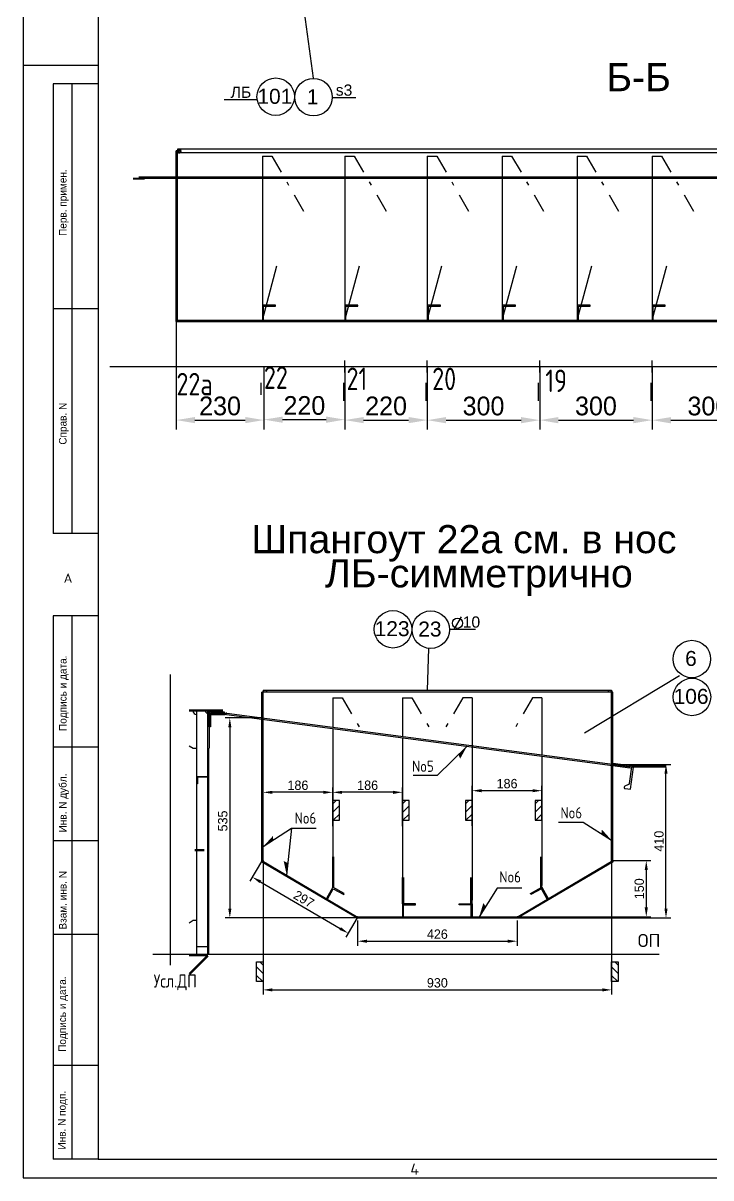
# Model space of a CAD drawing. Header units: millimetres. Extents: x 5443 to 24907, y -17798 to -7408.
# Drawn here: x 10721 to 12556, y -15585 to -12503 of the extents above; entities that cross this region are included whole.
import ezdxf
from ezdxf.enums import TextEntityAlignment as Align
from ezdxf.lldxf.tags import DXFTag

# ---------------------------------------------------------------- set-up
doc = ezdxf.new("R2010")
doc.units = ezdxf.units.MM
doc.layers.add('pen_5', color=1, linetype='Continuous', true_color=0xff0000)
doc.layers.add('pen_7', color=1, linetype='Continuous')
doc.styles.add('2_5', font='txt.shx', dxfattribs={"height": 2.5})
doc.styles.add('3', font='txt.shx', dxfattribs={"height": 3})
doc.styles.add('3.5', font='txt.shx', dxfattribs={"height": 3.5})
doc.styles.add('Arial', font='arial.ttf')
doc.styles.add('KTEXTSTYLE', font='GOST_AU.SHX', dxfattribs={"width": 0.96, "height": 5})
doc.styles.add('style5', font='arial.ttf', dxfattribs={"height": 3})
tags = doc.linetypes.add('DASH1', pattern=[75, 50, -25]).pattern_tags.tags
tags[6:7] = [DXFTag(74, 4), DXFTag(75, 0), DXFTag(340, '0'), DXFTag(46, 1.0), DXFTag(50, 0.0), DXFTag(44, 0.0), DXFTag(45, 0.0)]
tags[4:5] = [DXFTag(74, 4), DXFTag(75, 0), DXFTag(340, '0'), DXFTag(46, 1.0), DXFTag(50, 0.0), DXFTag(44, 0.0), DXFTag(45, 0.0)]
tags = doc.linetypes.add('DASH13', pattern=[20, 10, -10]).pattern_tags.tags
tags[6:7] = [DXFTag(74, 4), DXFTag(75, 0), DXFTag(340, '0'), DXFTag(46, 1.0), DXFTag(50, 0.0), DXFTag(44, 0.0), DXFTag(45, 0.0)]
tags[4:5] = [DXFTag(74, 4), DXFTag(75, 0), DXFTag(340, '0'), DXFTag(46, 1.0), DXFTag(50, 0.0), DXFTag(44, 0.0), DXFTag(45, 0.0)]
tags = doc.linetypes.add('DASH5', pattern=[90, 40, -20, 10, -20]).pattern_tags.tags
tags[10:11] = [DXFTag(74, 4), DXFTag(75, 0), DXFTag(340, '0'), DXFTag(46, 1.0), DXFTag(50, 0.0), DXFTag(44, 0.0), DXFTag(45, 0.0)]
tags[8:9] = [DXFTag(74, 4), DXFTag(75, 0), DXFTag(340, '0'), DXFTag(46, 1.0), DXFTag(50, 0.0), DXFTag(44, 0.0), DXFTag(45, 0.0)]
tags[6:7] = [DXFTag(74, 4), DXFTag(75, 0), DXFTag(340, '0'), DXFTag(46, 1.0), DXFTag(50, 0.0), DXFTag(44, 0.0), DXFTag(45, 0.0)]
tags[4:5] = [DXFTag(74, 4), DXFTag(75, 0), DXFTag(340, '0'), DXFTag(46, 1.0), DXFTag(50, 0.0), DXFTag(44, 0.0), DXFTag(45, 0.0)]
tags = doc.linetypes.add('DASH6', pattern=[10, 5, -5]).pattern_tags.tags
tags[6:7] = [DXFTag(74, 4), DXFTag(75, 0), DXFTag(340, '0'), DXFTag(46, 1.0), DXFTag(50, 0.0), DXFTag(44, 0.0), DXFTag(45, 0.0)]
tags[4:5] = [DXFTag(74, 4), DXFTag(75, 0), DXFTag(340, '0'), DXFTag(46, 1.0), DXFTag(50, 0.0), DXFTag(44, 0.0), DXFTag(45, 0.0)]
doc.dimstyles.new('ISO-10', dxfattribs={"dimscale": 10, "dimtxt": 2.5, "dimasz": 2.5, "dimexe": 1.25, "dimexo": 0, "dimtad": 1, "dimdec": 0, "dimtxsty": 'Standard', "dimcen": 2.5, "dimclrd": 7, "dimclre": 7, "dimclrt": 4, "dimadec": 0, "dimazin": 0, "dimtfac": 1, "dimtdec": 0, "dimtmove": 0, "dimatfit": 3, "dimfxl": 1, "dimarcsym": 0})
doc.dimstyles.new('PB20', dxfattribs={"dimscale": 20, "dimtxt": 2.5, "dimasz": 2.5, "dimexe": 1.25, "dimexo": 0, "dimtad": 1, "dimdec": 0, "dimtxsty": 'Standard', "dimcen": 2.5, "dimclrd": 7, "dimclre": 7, "dimclrt": 4, "dimadec": 0, "dimazin": 0, "dimtfac": 1, "dimtdec": 0, "dimtmove": 0, "dimatfit": 3, "dimfxl": 1.25, "dimarcsym": 0})

# ---------------------------------------------------------------- blocks, each defined once
blk = doc.blocks.new('*D148')
at = {"color": 7, "lineweight": -2}
for p, q in [((11613.1, -14898.1), (11613.1, -14965.9)), ((12039.1, -14898.1), (12039.1, -14965.9)), ((11638.1, -14953.4), (12014.1, -14953.4))]:
    blk.add_line(p, q, dxfattribs=at)
at = {"color": 7}
for points in [[(11638.1, -14949.3), (11638.1, -14957.6), (11613.1, -14953.4)], [(12014.1, -14949.3), (12014.1, -14957.6), (12039.1, -14953.4)]]:
    blk.add_solid(points, dxfattribs=at)
at = {"layer": 'Defpoints', "color": 0}
for p in [(11613.1, -14898.1), (12039.1, -14898.1), (12039.1, -14953.4)]:
    blk.add_point(p, dxfattribs=at)
at = {"color": 4, "insert": (11826.1, -14934.7), "char_height": 25, "attachment_point": 5}
blk.add_mtext('426', dxfattribs=at)
blk = doc.blocks.new('*D150')
at = {"color": 7, "lineweight": -2}
for p, q in [((11361.1, -14738.4), (11361.1, -15095.8)), ((12291.1, -14738.4), (12291.1, -15095.8)), ((11386.1, -15083.3), (12266.1, -15083.3))]:
    blk.add_line(p, q, dxfattribs=at)
at = {"color": 7}
for points in [[(11386.1, -15079.1), (11386.1, -15087.5), (11361.1, -15083.3)], [(12266.1, -15079.1), (12266.1, -15087.5), (12291.1, -15083.3)]]:
    blk.add_solid(points, dxfattribs=at)
at = {"layer": 'Defpoints', "color": 0}
for p in [(11361.1, -14738.4), (12291.1, -14738.4), (12291.1, -15083.3)]:
    blk.add_point(p, dxfattribs=at)
at = {"color": 4, "insert": (11826.1, -15064.6), "char_height": 25, "attachment_point": 5}
blk.add_mtext('930', dxfattribs=at)
blk = doc.blocks.new('*D151')
at = {"color": 7, "lineweight": -2}
for p, q in [((12291.1, -14738.4), (12396.1, -14738.4)), ((12383.6, -14763.4), (12383.6, -14863.4)), ((12039.1, -14888.4), (12396.1, -14888.4))]:
    blk.add_line(p, q, dxfattribs=at)
at = {"color": 7}
for points in [[(12379.4, -14763.4), (12387.8, -14763.4), (12383.6, -14738.4)], [(12379.4, -14863.4), (12387.8, -14863.4), (12383.6, -14888.4)]]:
    blk.add_solid(points, dxfattribs=at)
at = {"layer": 'Defpoints', "color": 0}
for p in [(12291.1, -14738.4), (12039.1, -14888.4), (12383.6, -14888.4)]:
    blk.add_point(p, dxfattribs=at)
at = {"color": 4, "insert": (12364.9, -14813.4), "char_height": 25, "attachment_point": 5, "rotation": 90}
blk.add_mtext('150', dxfattribs=at)
blk = doc.blocks.new('*D152')
at = {"color": 7, "lineweight": -2}
for p, q in [((11919.1, -14645.1), (11919.1, -14539.1)), ((12105.1, -14626.6), (12105.1, -14539.1)), ((12080.1, -14551.6), (11944.1, -14551.6))]:
    blk.add_line(p, q, dxfattribs=at)
at = {"color": 7}
for points in [[(11944.1, -14547.5), (11944.1, -14555.8), (11919.1, -14551.6)], [(12080.1, -14547.5), (12080.1, -14555.8), (12105.1, -14551.6)]]:
    blk.add_solid(points, dxfattribs=at)
at = {"layer": 'Defpoints', "color": 0}
for p in [(11919.1, -14551.6), (12105.1, -14626.6), (11919.1, -14645.1)]:
    blk.add_point(p, dxfattribs=at)
at = {"color": 4, "insert": (12012.1, -14532.9), "char_height": 25, "attachment_point": 5}
blk.add_mtext('186', dxfattribs=at)
blk = doc.blocks.new('*D153')
at = {"color": 7, "lineweight": -2}
for p, q in [((11547.1, -14646.3), (11547.1, -14543.5)), ((11733.1, -14646.3), (11733.1, -14543.5)), ((11708.1, -14556), (11572.1, -14556))]:
    blk.add_line(p, q, dxfattribs=at)
at = {"color": 7}
for points in [[(11572.1, -14551.9), (11572.1, -14560.2), (11547.1, -14556)], [(11708.1, -14551.9), (11708.1, -14560.2), (11733.1, -14556)]]:
    blk.add_solid(points, dxfattribs=at)
at = {"layer": 'Defpoints', "color": 0}
for p in [(11547.1, -14556), (11547.1, -14646.3), (11733.1, -14646.3)]:
    blk.add_point(p, dxfattribs=at)
at = {"color": 4, "insert": (11640.1, -14537.3), "char_height": 25, "attachment_point": 5}
blk.add_mtext('186', dxfattribs=at)
blk = doc.blocks.new('*D149')
at = {"color": 7, "lineweight": -2}
for p, q in [((11361.1, -14646.3), (11361.1, -14543.5)), ((11547.1, -14646.3), (11547.1, -14543.5)), ((11522.1, -14556), (11386.1, -14556))]:
    blk.add_line(p, q, dxfattribs=at)
at = {"color": 7}
for points in [[(11386.1, -14551.9), (11386.1, -14560.2), (11361.1, -14556)], [(11522.1, -14551.9), (11522.1, -14560.2), (11547.1, -14556)]]:
    blk.add_solid(points, dxfattribs=at)
at = {"layer": 'Defpoints', "color": 0}
for p in [(11361.1, -14556), (11361.1, -14646.3), (11547.1, -14646.3)]:
    blk.add_point(p, dxfattribs=at)
at = {"color": 4, "insert": (11454.1, -14537.3), "char_height": 25, "attachment_point": 5}
blk.add_mtext('186', dxfattribs=at)
blk = doc.blocks.new('*D146')
at = {"color": 7, "lineweight": -2}
for p, q in [((12294.1, -14481.3), (12448.7, -14481.3)), ((12436.2, -14866.4), (12436.2, -14506.3)), ((12036.4, -14891.4), (12448.7, -14891.4))]:
    blk.add_line(p, q, dxfattribs=at)
at = {"color": 7}
for points in [[(12432.1, -14506.3), (12440.4, -14506.3), (12436.2, -14481.3)], [(12432.1, -14866.4), (12440.4, -14866.4), (12436.2, -14891.4)]]:
    blk.add_solid(points, dxfattribs=at)
at = {"layer": 'Defpoints', "color": 0}
for p in [(12294.1, -14481.3), (12436.2, -14481.3), (12036.4, -14891.4)]:
    blk.add_point(p, dxfattribs=at)
at = {"color": 4, "insert": (12417.5, -14686.4), "char_height": 25, "attachment_point": 5, "rotation": 90}
blk.add_mtext('410', dxfattribs=at)
blk = doc.blocks.new('*D147')
at = {"color": 7, "lineweight": -2}
for p, q in [((11358.1, -14357.5), (11259.8, -14357.5)), ((11272.3, -14382.5), (11272.3, -14866.4)), ((11615.8, -14891.4), (11259.8, -14891.4))]:
    blk.add_line(p, q, dxfattribs=at)
at = {"color": 7}
for points in [[(11268.2, -14382.5), (11276.5, -14382.5), (11272.3, -14357.5)], [(11268.2, -14866.4), (11276.5, -14866.4), (11272.3, -14891.4)]]:
    blk.add_solid(points, dxfattribs=at)
at = {"layer": 'Defpoints', "color": 0}
for p in [(11358.1, -14357.5), (11272.3, -14891.4), (11615.8, -14891.4)]:
    blk.add_point(p, dxfattribs=at)
at = {"color": 4, "insert": (11253.6, -14632.5), "char_height": 25, "attachment_point": 5, "rotation": 90}
blk.add_mtext('535', dxfattribs=at)
blk = doc.blocks.new('*D296')
at = {"color": 7, "lineweight": -2}
for p, q in [((11579.3, -13419.6), (11579.3, -13586.3)), ((11363.3, -13495.3), (11363.3, -13586.3)), ((11413.3, -13561.3), (11529.3, -13561.3))]:
    blk.add_line(p, q, dxfattribs=at)
at = {"color": 7}
for points in [[(11413.3, -13553), (11413.3, -13569.7), (11363.3, -13561.3)], [(11529.3, -13553), (11529.3, -13569.7), (11579.3, -13561.3)]]:
    blk.add_solid(points, dxfattribs=at)
at = {"layer": 'Defpoints', "color": 0}
for p in [(11579.3, -13419.6), (11363.3, -13495.3), (11579.3, -13561.3)]:
    blk.add_point(p, dxfattribs=at)
at = {"color": 4, "insert": (11471.3, -13523.8), "char_height": 50, "attachment_point": 5}
blk.add_mtext('220', dxfattribs=at)
blk = doc.blocks.new('*D297')
at = {"color": 7, "lineweight": -2}
for p, q in [((11799.3, -13419.6), (11799.3, -13587.5)), ((11579.3, -13451.6), (11579.3, -13587.5)), ((11629.3, -13562.5), (11749.3, -13562.5))]:
    blk.add_line(p, q, dxfattribs=at)
at = {"color": 7}
for points in [[(11629.3, -13554.2), (11629.3, -13570.8), (11579.3, -13562.5)], [(11749.3, -13554.2), (11749.3, -13570.8), (11799.3, -13562.5)]]:
    blk.add_solid(points, dxfattribs=at)
at = {"layer": 'Defpoints', "color": 0}
for p in [(11799.3, -13419.6), (11579.3, -13451.6), (11799.3, -13562.5)]:
    blk.add_point(p, dxfattribs=at)
at = {"color": 4, "insert": (11689.3, -13525), "char_height": 50, "attachment_point": 5}
blk.add_mtext('220', dxfattribs=at)
blk = doc.blocks.new('*D298')
at = {"color": 7, "lineweight": -2}
for p, q in [((11799.3, -13419.6), (11799.3, -13587.7)), ((12099.3, -13419.6), (12099.3, -13587.7)), ((11849.3, -13562.7), (12049.3, -13562.7))]:
    blk.add_line(p, q, dxfattribs=at)
at = {"color": 7}
for points in [[(11849.3, -13554.3), (11849.3, -13571), (11799.3, -13562.7)], [(12049.3, -13554.3), (12049.3, -13571), (12099.3, -13562.7)]]:
    blk.add_solid(points, dxfattribs=at)
at = {"layer": 'Defpoints', "color": 0}
for p in [(11799.3, -13419.6), (12099.3, -13419.6), (12099.3, -13562.7)]:
    blk.add_point(p, dxfattribs=at)
at = {"color": 4, "insert": (11949.3, -13525.2), "char_height": 50, "attachment_point": 5}
blk.add_mtext('300', dxfattribs=at)
blk = doc.blocks.new('*D299')
at = {"color": 7, "lineweight": -2}
for p, q in [((12099.3, -13419.6), (12099.3, -13587.6)), ((12399.3, -13419.6), (12399.3, -13587.6)), ((12149.3, -13562.6), (12349.3, -13562.6))]:
    blk.add_line(p, q, dxfattribs=at)
at = {"color": 7}
for points in [[(12149.3, -13554.3), (12149.3, -13571), (12099.3, -13562.6)], [(12349.3, -13554.3), (12349.3, -13571), (12399.3, -13562.6)]]:
    blk.add_solid(points, dxfattribs=at)
at = {"layer": 'Defpoints', "color": 0}
for p in [(12099.3, -13419.6), (12399.3, -13419.6), (12399.3, -13562.6)]:
    blk.add_point(p, dxfattribs=at)
at = {"color": 4, "insert": (12249.3, -13525.1), "char_height": 50, "attachment_point": 5}
blk.add_mtext('300', dxfattribs=at)
blk = doc.blocks.new('*D300')
at = {"color": 7, "lineweight": -2}
for p, q in [((12399.3, -13419.6), (12399.3, -13587.8)), ((12699.3, -13419.6), (12699.3, -13587.8)), ((12449.3, -13562.8), (12649.3, -13562.8))]:
    blk.add_line(p, q, dxfattribs=at)
at = {"color": 7}
for points in [[(12449.3, -13554.5), (12449.3, -13571.2), (12399.3, -13562.8)], [(12649.3, -13554.5), (12649.3, -13571.2), (12699.3, -13562.8)]]:
    blk.add_solid(points, dxfattribs=at)
at = {"layer": 'Defpoints', "color": 0}
for p in [(12399.3, -13419.6), (12699.3, -13419.6), (12699.3, -13562.8)]:
    blk.add_point(p, dxfattribs=at)
at = {"color": 4, "insert": (12549.3, -13525.3), "char_height": 50, "attachment_point": 5}
blk.add_mtext('300', dxfattribs=at)
blk = doc.blocks.new('*D305')
at = {"color": 7, "lineweight": -2}
for p, q in [((11799.3, -13419.6), (11799.3, -13587.5)), ((11579.3, -13451.6), (11579.3, -13587.5)), ((11629.3, -13562.5), (11749.3, -13562.5))]:
    blk.add_line(p, q, dxfattribs=at)
at = {"color": 7}
for points in [[(11629.3, -13554.2), (11629.3, -13570.8), (11579.3, -13562.5)], [(11749.3, -13554.2), (11749.3, -13570.8), (11799.3, -13562.5)]]:
    blk.add_solid(points, dxfattribs=at)
at = {"layer": 'Defpoints', "color": 0}
for p in [(11799.3, -13419.6), (11579.3, -13451.6), (11799.3, -13562.5)]:
    blk.add_point(p, dxfattribs=at)
at = {"color": 4, "insert": (11689.3, -13525), "char_height": 50, "attachment_point": 5}
blk.add_mtext('220', dxfattribs=at)
blk = doc.blocks.new('*D306')
at = {"color": 7, "lineweight": -2}
for p, q in [((11799.3, -13419.6), (11799.3, -13587.7)), ((12099.3, -13419.6), (12099.3, -13587.7)), ((11849.3, -13562.7), (12049.3, -13562.7))]:
    blk.add_line(p, q, dxfattribs=at)
at = {"color": 7}
for points in [[(11849.3, -13554.3), (11849.3, -13571), (11799.3, -13562.7)], [(12049.3, -13554.3), (12049.3, -13571), (12099.3, -13562.7)]]:
    blk.add_solid(points, dxfattribs=at)
at = {"layer": 'Defpoints', "color": 0}
for p in [(11799.3, -13419.6), (12099.3, -13419.6), (12099.3, -13562.7)]:
    blk.add_point(p, dxfattribs=at)
at = {"color": 4, "insert": (11949.3, -13525.2), "char_height": 50, "attachment_point": 5}
blk.add_mtext('300', dxfattribs=at)
blk = doc.blocks.new('*D307')
at = {"color": 7, "lineweight": -2}
for p, q in [((12099.3, -13419.6), (12099.3, -13587.6)), ((12399.3, -13419.6), (12399.3, -13587.6)), ((12149.3, -13562.6), (12349.3, -13562.6))]:
    blk.add_line(p, q, dxfattribs=at)
at = {"color": 7}
for points in [[(12149.3, -13554.3), (12149.3, -13571), (12099.3, -13562.6)], [(12349.3, -13554.3), (12349.3, -13571), (12399.3, -13562.6)]]:
    blk.add_solid(points, dxfattribs=at)
at = {"layer": 'Defpoints', "color": 0}
for p in [(12099.3, -13419.6), (12399.3, -13419.6), (12399.3, -13562.6)]:
    blk.add_point(p, dxfattribs=at)
at = {"color": 4, "insert": (12249.3, -13525.1), "char_height": 50, "attachment_point": 5}
blk.add_mtext('300', dxfattribs=at)
blk = doc.blocks.new('*D308')
at = {"color": 7, "lineweight": -2}
for p, q in [((12399.3, -13419.6), (12399.3, -13587.8)), ((12699.3, -13419.6), (12699.3, -13587.8)), ((12449.3, -13562.8), (12649.3, -13562.8))]:
    blk.add_line(p, q, dxfattribs=at)
at = {"color": 7}
for points in [[(12449.3, -13554.5), (12449.3, -13571.2), (12399.3, -13562.8)], [(12649.3, -13554.5), (12649.3, -13571.2), (12699.3, -13562.8)]]:
    blk.add_solid(points, dxfattribs=at)
at = {"layer": 'Defpoints', "color": 0}
for p in [(12399.3, -13419.6), (12699.3, -13419.6), (12699.3, -13562.8)]:
    blk.add_point(p, dxfattribs=at)
at = {"color": 4, "insert": (12549.3, -13525.3), "char_height": 50, "attachment_point": 5}
blk.add_mtext('300', dxfattribs=at)
blk = doc.blocks.new('*D313')
at = {"color": 7, "lineweight": -2}
for p, q in [((11129.3, -13285.3), (11129.3, -13587.5)), ((11363.3, -13419.6), (11363.3, -13587.5)), ((11179.3, -13562.5), (11313.3, -13562.5))]:
    blk.add_line(p, q, dxfattribs=at)
at = {"color": 7}
for points in [[(11179.3, -13554.2), (11179.3, -13570.8), (11129.3, -13562.5)], [(11313.3, -13554.2), (11313.3, -13570.8), (11363.3, -13562.5)]]:
    blk.add_solid(points, dxfattribs=at)
at = {"layer": 'Defpoints', "color": 0}
for p in [(11129.3, -13285.3), (11363.3, -13419.6), (11363.3, -13562.5)]:
    blk.add_point(p, dxfattribs=at)
at = {"color": 4, "insert": (11246.3, -13525), "char_height": 50, "attachment_point": 5}
blk.add_mtext('230', dxfattribs=at)
blk = doc.blocks.new('*D518')
at = {"color": 7, "lineweight": -2}
for p, q in [((11356.6, -14741), (11326.1, -14793)), ((11354, -14794.8), (11566.7, -14919.5)), ((11612.4, -14891), (11582, -14942.9))]:
    blk.add_line(p, q, dxfattribs=at)
at = {"color": 7}
for points in [[(11356.1, -14791.3), (11351.9, -14798.4), (11332.5, -14782.2)], [(11568.8, -14915.9), (11564.6, -14923.1), (11588.3, -14932.2)]]:
    blk.add_solid(points, dxfattribs=at)
at = {"layer": 'Defpoints', "color": 0}
for p in [(11356.6, -14741), (11612.4, -14891), (11588.3, -14932.2)]:
    blk.add_point(p, dxfattribs=at)
at = {"color": 4, "insert": (11469.9, -14841), "char_height": 25, "attachment_point": 5, "rotation": 329.6227}
blk.add_mtext('297', dxfattribs=at)

msp = doc.modelspace()

# ---------------------------------------------------------------- hatches: boundary and pattern name
at = {"linetype": 'Continuous'}
for points in [[(11132.3, -12844.2), (11132.6, -12846.1), (11133.7, -12847.7), (11135.3, -12848.8), (11137.3, -12849.2), (11137.3, -12844.2)], [(11142.3, -12844.2), (11141.9, -12842.3), (11140.8, -12840.6), (11139.2, -12839.5), (11137.3, -12839.2), (11137.3, -12844.2)]]:
    msp.add_hatch(color=0, dxfattribs=at).paths.add_polyline_path(points)
h = msp.add_hatch()
h.set_pattern_fill('ANSI31', color=0, scale=5, angle=270.0074, style=0)
h.set_pattern_definition([(224.99257, (19095.26, -11462.937), (-11.223865, 11.226775), [])])
h.paths.add_polyline_path([(11564.9, -14630.7), (11564.9, -14577.9), (11547.1, -14577.9), (11547.1, -14630.7)])
h = msp.add_hatch()
h.set_pattern_fill('ANSI31', color=0, scale=5, angle=270.0074, style=0)
h.set_pattern_definition([(224.99257, (19281.26, -11462.961), (-11.223865, 11.226775), [])])
h.paths.add_polyline_path([(11750.9, -14630.7), (11750.9, -14577.9), (11733.1, -14577.9), (11733.1, -14630.7)])
h = msp.add_hatch()
h.set_pattern_fill('ANSI31', color=0, scale=5, angle=270.0074, style=0)
h.set_pattern_definition([(224.99257, (19449.452, -11462.961), (-11.223865, 11.226775), [])])
h.paths.add_polyline_path([(11919.1, -14630.7), (11919.1, -14577.9), (11901.3, -14577.9), (11901.3, -14630.7)])
h = msp.add_hatch()
h.set_pattern_fill('ANSI31', color=0, scale=5, angle=270.0074, style=0)
h.set_pattern_definition([(224.99257, (19635.452, -11462.961), (-11.223865, 11.226775), [])])
h.paths.add_polyline_path([(12105.1, -14630.7), (12105.1, -14577.9), (12087.3, -14577.9), (12087.3, -14630.7)])
h = msp.add_hatch()
h.set_pattern_fill('ANSI31', color=0, scale=5, angle=270.0074, style=0)
h.set_pattern_definition([(315.00743, (3812.982, -11893.523), (11.223865, 11.226775), [])])
h.paths.add_polyline_path([(11361.1, -15061.3), (11343.3, -15061.3), (11343.3, -15008.5), (11361.1, -15008.5)])
h = msp.add_hatch()
h.set_pattern_fill('ANSI31', color=0, scale=5, angle=270.0074, style=0)
h.set_pattern_definition([(315.00743, (4760.801, -11893.523), (11.223865, 11.226775), [])])
h.paths.add_polyline_path([(12291.1, -15061.3), (12291.1, -15008.5), (12308.9, -15008.5), (12308.9, -15061.3)])

# ---------------------------------------------------------------- linework, layer by layer
at = {"color": 0}
for p, q in [((10720.7, -9645.1), (10720.7, -15585.1)), ((10920.7, -9695.1), (10920.7, -15535.1)), ((11449.6, -12314.4), (11494.7, -12649.6)), ((10720.7, -12615.1), (10920.7, -12615.1)), ((10800.7, -12665.1), (10800.7, -13865.1)), ((10920.7, -12665.1), (10800.7, -12665.1)), ((10850.7, -12665.1), (10850.7, -13865.1)), ((10920.7, -13265.1), (10800.7, -13265.1)), ((10920.7, -13865.1), (10800.7, -13865.1)), ((10800.7, -14085.1), (10800.7, -15535.1)), ((10920.7, -14085.1), (10800.7, -14085.1)), ((10850.7, -14085.1), (10850.7, -15535.1)), ((11889.4, -14087.9), (11871.3, -14119.5)), ((11860, -14120.2), (11928.1, -14120.2)), ((11802.5, -14172.3), (11798.7, -14283.1)), ((12218.4, -14397.2), (12472.1, -14244.6)), ((10920.7, -14435.1), (10800.7, -14435.1)), ((10920.7, -14685.1), (10800.7, -14685.1)), ((10920.7, -14935.1), (10800.7, -14935.1)), ((10920.7, -15285.1), (10800.7, -15285.1)), ((10920.7, -15535.1), (10800.7, -15535.1)), ((10920.7, -15535.1), (19080.7, -15535.1)), ((10720.7, -15585.1), (19130.7, -15585.1))]:
    msp.add_line(p, q, dxfattribs=at)
msp.add_line((11257.3, -12707.2), (11345.3, -12707.2))
at = {"color": 3}
msp.add_line((11546.1, -12701.6), (11608.4, -12701.6), dxfattribs=at)
at = {"color": 0, "linetype": 'Continuous'}
for p, q in [((11129.3, -13299.4), (11129.3, -12844.2)), ((11132.3, -12839.2), (11132.3, -12849.2)), ((13599.3, -12839.2), (11132.3, -12839.2)), ((11132.3, -13296.2), (11132.3, -12844.2)), ((13599.3, -12849.2), (11132.3, -12849.2)), ((11137.3, -12851.2), (11137.3, -12837.2)), ((11137.3, -12851.2), (11137.3, -12837.2)), ((11359.3, -12857.7), (11359.3, -13295.7)), ((11579.3, -12857.7), (11579.3, -13295.7)), ((11799.3, -12857.7), (11799.3, -13295.7)), ((11999.3, -12857.7), (11999.3, -13295.7)), ((12199.3, -12857.7), (12199.3, -13295.7)), ((12399.3, -12857.7), (12399.3, -13295.7)), ((11029.3, -12913.6), (11129.3, -12913.6)), ((11029.3, -12916.6), (11129.3, -12916.6)), ((11424.3, -12926.9), (11429.3, -12935.6)), ((11644.3, -12926.9), (11649.3, -12935.6)), ((11864.3, -12926.9), (11869.3, -12935.6)), ((12064.3, -12926.9), (12069.3, -12935.6)), ((12264.3, -12926.9), (12269.3, -12935.6)), ((12464.3, -12926.9), (12469.3, -12935.6)), ((11444.3, -12961.6), (11469.3, -13004.9)), ((11664.3, -12961.6), (11689.3, -13004.9)), ((11884.3, -12961.6), (11909.3, -13004.9)), ((12084.3, -12961.6), (12109.3, -13004.9)), ((12284.3, -12961.6), (12309.3, -13004.9)), ((12484.3, -12961.6), (12509.3, -13004.9)), ((11359.3, -13295.7), (11398.1, -13150.8)), ((11579.3, -13295.7), (11618.1, -13150.8)), ((11799.3, -13295.7), (11838.1, -13150.8)), ((11999.3, -13295.7), (12038.1, -13150.8)), ((12199.3, -13295.7), (12238.1, -13150.8)), ((12399.3, -13295.7), (12438.1, -13150.8)), ((11129.3, -13295.9), (13520.6, -13295.9)), ((11129.3, -13299.4), (13520.6, -13299.4)), ((11579.3, -13435.6), (11579.3, -13403.6)), ((11799.3, -13435.6), (11799.3, -13403.6)), ((12099.3, -13435.6), (12099.3, -13403.6)), ((12399.3, -13435.6), (12399.3, -13403.6)), ((10952, -13419.6), (13737.2, -13419.6)), ((11356.3, -13495.3), (11356.3, -13463.3)), ((11576.3, -13495.3), (11576.3, -13463.3)), ((11796.3, -13495.3), (11796.3, -13463.3)), ((12096.3, -13495.3), (12096.3, -13463.3)), ((12396.3, -13495.3), (12396.3, -13463.3)), ((11576.3, -13511.3), (11576.3, -13479.3)), ((11796.3, -13511.3), (11796.3, -13479.3)), ((12096.3, -13511.3), (12096.3, -13479.3)), ((12396.3, -13511.3), (12396.3, -13479.3)), ((11114.1, -15017.5), (11114.1, -14241.1)), ((11358.1, -14738.4), (11358.1, -14288.4)), ((12294.1, -14288.4), (11358.1, -14288.4)), ((11361.1, -14283.4), (11361.1, -14288.4)), ((11361.1, -14283.4), (12291.1, -14283.4)), ((11361.1, -14738.4), (11361.1, -14288.4)), ((12291.1, -14283.4), (12291.1, -14288.4)), ((12291.1, -14738.4), (12291.1, -14288.4)), ((12294.1, -14738.4), (12294.1, -14288.4)), ((11223.1, -14344.9), (11260.1, -14344.9)), ((11223.1, -14347.9), (11260.1, -14347.9)), ((11259.7, -14347.5), (11263.6, -14348)), ((11260.1, -14344.5), (11264, -14345)), ((11263.6, -14348), (12340.2, -14490.4)), ((11264.1, -14345), (12340.6, -14487.5)), ((11612.1, -14372.7), (11617.1, -14381.4)), ((11798.1, -14372.7), (11803.1, -14381.4)), ((11854.1, -14372.7), (11849.1, -14381.4)), ((12040.1, -14372.7), (12035.1, -14381.4)), ((12294.1, -14481.3), (12349.1, -14488.6)), ((12294.5, -14478.3), (12349.5, -14485.6)), ((12349.1, -14485.3), (12436.1, -14485.3)), ((11761.9, -14510.1), (11826.6, -14510.1)), ((12349.1, -14488.3), (12436.1, -14488.3)), ((12149.2, -14635.5), (12215.2, -14635.5)), ((11503.1, -14652.8), (11437.1, -14652.8)), ((11356.6, -14741), (11609.3, -14889.6)), ((11358.1, -14738.4), (11610.8, -14887.1)), ((12041.5, -14887.1), (12294.1, -14738.4)), ((12043, -14889.6), (12295.6, -14741)), ((12051.5, -14812), (11985.4, -14812)), ((11613.1, -14888.4), (12039.1, -14888.4)), ((11615.8, -14888.4), (12036.4, -14888.4)), ((11615.8, -14891.4), (12036.4, -14891.4)), ((11067.2, -14988.4), (12417.6, -14988.4))]:
    msp.add_line(p, q, dxfattribs=at)
at = {"color": 0, "linetype": 'DASH1'}
for p, q in [((11029.3, -12913.6), (13702.3, -12913.6)), ((11029.3, -12916.6), (13702.3, -12916.6)), ((11547.1, -14303.4), (11547.1, -14382.5)), ((11733.1, -14303.4), (11733.1, -14407.1)), ((11919.1, -14303.4), (11919.1, -14843.4)), ((12105.1, -14303.4), (12105.1, -14456.3)), ((11547.1, -14385.5), (11547.1, -14804.6)), ((11733.1, -14410.1), (11733.1, -14843.4)), ((12105.1, -14459.3), (12105.1, -14804.6)), ((11547.1, -14809), (11547.1, -14728.6)), ((11550.1, -14809), (11550.1, -14728.6)), ((12102.1, -14809), (12102.1, -14728.6)), ((12105.1, -14809), (12105.1, -14728.6))]:
    msp.add_line(p, q, dxfattribs=at)
at = {"color": 0, "linetype": 'DASH5'}
for p, q in [((11014.3, -12916.6), (11029.3, -12916.6)), ((11014.3, -12916.6), (11044.3, -12916.6)), ((11014.3, -12918.6), (11044.3, -12918.6)), ((11164.1, -14335.4), (11254.1, -14335.4)), ((11164.1, -14338.4), (11254.1, -14338.4)), ((11207.1, -14338.4), (11184.1, -14338.4)), ((11184.1, -14968.4), (11184.1, -14338.4)), ((11214.1, -14438.4), (11214.1, -14338.4)), ((11218.1, -14438.4), (11218.1, -14338.4)), ((11164.1, -14432.2), (11174.1, -14438.4)), ((11214.1, -14988.4), (11214.1, -14438.4)), ((11216.1, -14988.4), (11216.1, -14438.4)), ((11179, -14708.4), (11204.1, -14708.4)), ((11179, -14711.4), (11204.1, -14711.4)), ((11214.1, -14968.4), (11184.1, -14968.4)), ((11164.1, -14988.4), (11214.1, -14988.4)), ((11164.1, -14991.4), (11214.1, -14991.4)), ((11164.1, -15039.4), (11193.1, -15010.4)), ((11193.1, -15010.4), (11212.1, -14991.4)), ((11195.2, -15012.6), (11214.2, -14993.6)), ((11164.1, -15043.7), (11195.2, -15012.6))]:
    msp.add_line(p, q, dxfattribs=at)
at = {"color": 4}
msp.add_line((11065.1, -13419.6), (14034.1, -13419.6), dxfattribs=at)
at = {"color": 0, "linetype": 'DASH6'}
for p, q in [((11373.1, -14288.4), (11359.1, -14288.4)), ((11373.1, -14288.4), (11359.1, -14288.4)), ((12293.1, -14288.4), (12279.1, -14288.4)), ((12293.1, -14288.4), (12279.1, -14288.4))]:
    msp.add_line(p, q, dxfattribs=at)
at = {"color": 0, "linetype": 'Continuous', "ltscale": 5}
for p, q in [((11826.6, -14510.1), (11905.5, -14432.5)), ((12215.2, -14635.5), (12291.1, -14684.1)), ((11437.1, -14652.8), (11361.1, -14701.3)), ((11437.1, -14651.9), (11423.4, -14776.9)), ((11985.4, -14812), (11937.7, -14888.4))]:
    msp.add_line(p, q, dxfattribs=at)
at = {"color": 2}
for p, q in [((11358.1, -14738.4), (11356.6, -14741)), ((12294.1, -14738.4), (12295.6, -14741))]:
    msp.add_line(p, q, dxfattribs=at)
at = {"color": 0, "linetype": 'DASH13'}
for p, q in [((11733.1, -14785.4), (11733.1, -14783.4)), ((11733.1, -14853.4), (11733.1, -14785.4)), ((11736.1, -14785.4), (11736.1, -14783.4)), ((11736.1, -14853.4), (11736.1, -14785.4)), ((11736.6, -14853.4), (11736.6, -14783.4)), ((11915.6, -14853.4), (11915.6, -14783.4)), ((11916.1, -14785.4), (11916.1, -14783.4)), ((11916.1, -14853.4), (11916.1, -14785.4)), ((11919.1, -14785.4), (11919.1, -14783.4)), ((11919.1, -14853.4), (11919.1, -14785.4))]:
    msp.add_line(p, q, dxfattribs=at)
at = {"color": 0}
for points in [[(11547.1, -14577.9), (11547.1, -14630.7), (11564.9, -14630.7), (11564.9, -14577.9)], [(11733.1, -14577.9), (11733.1, -14630.7), (11750.9, -14630.7), (11750.9, -14577.9)], [(11901.3, -14577.9), (11901.3, -14630.7), (11919.1, -14630.7), (11919.1, -14577.9)], [(12087.3, -14577.9), (12087.3, -14630.7), (12105.1, -14630.7), (12105.1, -14577.9)], [(11361.1, -15008.5), (11361.1, -15061.3), (11343.3, -15061.3), (11343.3, -15008.5)], [(12308.9, -15008.5), (12308.9, -15061.3), (12291.1, -15061.3), (12291.1, -15008.5)]]:
    msp.add_lwpolyline(points, close=True, dxfattribs=at)
at = {"color": 0, "linetype": 'Continuous'}
for points in [[(11132.3, -12844.2, 0), (11129.3, -12844.2, 0), (11129.3, -13294.2, 0)], [(11132.3, -12844.2, 0), (11132.6, -12846.1, 0), (11133.7, -12847.7, 0), (11135.3, -12848.8, 0), (11137.3, -12849.2, 0), (11139.2, -12848.8, 0), (11140.8, -12847.7, 0), (11141.9, -12846.1, 0), (11142.3, -12844.2, 0), (11141.9, -12842.3, 0), (11140.8, -12840.6, 0), (11139.2, -12839.5, 0), (11137.3, -12839.2, 0), (11135.3, -12839.5, 0), (11133.7, -12840.6, 0), (11132.6, -12842.3, 0), (11132.3, -12844.2, 0)], [(11359.3, -12857.7, 0), (11384.3, -12857.7, 0), (11409.3, -12901, 0)], [(11579.3, -12857.7, 0), (11604.3, -12857.7, 0), (11629.3, -12901, 0)], [(11799.3, -12857.7, 0), (11824.3, -12857.7, 0), (11849.3, -12901, 0)], [(11999.3, -12857.7, 0), (12024.3, -12857.7, 0), (12049.3, -12901, 0)], [(12199.3, -12857.7, 0), (12224.3, -12857.7, 0), (12249.3, -12901, 0)], [(12399.3, -12857.7, 0), (12424.3, -12857.7, 0), (12449.3, -12901, 0)], [(11359.3, -13295.9, 0), (11362.3, -13295.9, 0), (11362.3, -13258.8, 0), (11394.3, -13258.8, 0), (11394.3, -13255.3, 0), (11359.3, -13255.3, 0), (11359.3, -13295.9, 0)], [(11579.3, -13295.9, 0), (11582.3, -13295.9, 0), (11582.3, -13258.8, 0), (11614.3, -13258.8, 0), (11614.3, -13255.3, 0), (11579.3, -13255.3, 0), (11579.3, -13295.9, 0)], [(11799.3, -13295.9, 0), (11802.3, -13295.9, 0), (11802.3, -13258.8, 0), (11834.3, -13258.8, 0), (11834.3, -13255.3, 0), (11799.3, -13255.3, 0), (11799.3, -13295.9, 0)], [(11999.3, -13295.9, 0), (12002.3, -13295.9, 0), (12002.3, -13258.8, 0), (12034.3, -13258.8, 0), (12034.3, -13255.3, 0), (11999.3, -13255.3, 0), (11999.3, -13295.9, 0)], [(12199.3, -13295.9, 0), (12202.3, -13295.9, 0), (12202.3, -13258.8, 0), (12234.3, -13258.8, 0), (12234.3, -13255.3, 0), (12199.3, -13255.3, 0), (12199.3, -13295.9, 0)], [(12399.3, -13295.9, 0), (12402.3, -13295.9, 0), (12402.3, -13258.8, 0), (12434.3, -13258.8, 0), (12434.3, -13255.3, 0), (12399.3, -13255.3, 0), (12399.3, -13295.9, 0)], [(11361.1, -14288.4, 0), (11361.5, -14286.5, 0), (11362.6, -14284.9, 0), (11364.2, -14283.8, 0), (11366.1, -14283.4, 0)], [(11366.1, -14283.4, 0), (11368, -14283.8, 0), (11369.7, -14284.9, 0), (11370.7, -14286.5, 0), (11371.1, -14288.4, 0)], [(12281.1, -14288.4, 0), (12281.5, -14286.5, 0), (12282.6, -14284.9, 0), (12284.2, -14283.8, 0), (12286.1, -14283.4, 0)], [(12286.1, -14283.4, 0), (12288, -14283.8, 0), (12289.7, -14284.9, 0), (12290.7, -14286.5, 0), (12291.1, -14288.4, 0)], [(11547.1, -14303.4, 0), (11572.1, -14303.4, 0), (11597.1, -14346.7, 0)], [(11733.1, -14303.4, 0), (11758.1, -14303.4, 0), (11783.1, -14346.7, 0)], [(11919.1, -14303.4, 0), (11894.1, -14303.4, 0), (11869.1, -14346.7, 0)], [(12105.1, -14303.4, 0), (12080.1, -14303.4, 0), (12055.1, -14346.7, 0)], [(12349.1, -14488.5, 0), (12344.2, -14487.8, 0), (12338.2, -14532.7, 0), (12337.5, -14534.4, 0), (12336.1, -14535.5, 0), (12326.5, -14539.4, 0), (12325.1, -14540.5, 0), (12324.4, -14542.2, 0), (12324.6, -14544, 0), (12325.7, -14545.4, 0), (12327.4, -14546.1, 0), (12341.3, -14548, 0), (12349.1, -14488.5, 0)]]:
    msp.add_polyline3d(points, dxfattribs=at)
at = {"color": 0, "linetype": 'DASH5'}
for points in [[(11174.1, -14438.4, 0), (11184.1, -14438.4, 0), (11184.1, -14348.4, 0)], [(11257.1, -14340.8, 0), (11257.1, -14344.8, 0), (11221.1, -14344.8, 0), (11221.1, -14380.8, 0), (11217.1, -14380.8, 0), (11217.1, -14340.8, 0), (11257.1, -14340.8, 0)], [(11184.1, -14988.4, 0), (11184.1, -14898.4, 0), (11174.1, -14898.4, 0), (11164.1, -14904.9, 0)]]:
    msp.add_polyline3d(points, dxfattribs=at)
at = {"color": 0, "linetype": 'DASH6'}
for points in [[(11214.1, -14513.4, 0), (11214.1, -14514.4, 0), (11213.8, -14515.1, 0), (11213.1, -14515.4, 0), (11188.1, -14515.4, 0), (11187.1, -14515.7, 0), (11186.4, -14516.4, 0), (11186.1, -14517.4, 0), (11186.1, -14532.4, 0), (11185.8, -14533.1, 0), (11185.1, -14533.4, 0), (11184.1, -14533.4, 0), (11184.1, -14513.4, 0), (11214.1, -14513.4, 0)], [(11214.1, -14513.4, 0), (11214.1, -14514.4, 0), (11213.8, -14515.1, 0), (11213.1, -14515.4, 0), (11188.1, -14515.4, 0), (11187.1, -14515.7, 0), (11186.4, -14516.4, 0), (11186.1, -14517.4, 0), (11186.1, -14532.4, 0), (11185.8, -14533.1, 0), (11185.1, -14533.4, 0), (11184.1, -14533.4, 0), (11184.1, -14513.4, 0), (11214.1, -14513.4, 0)], [(11530.1, -14839.6, 0), (11532.7, -14841.1, 0), (11548.5, -14813.2, 0), (11576.3, -14829, 0), (11577.8, -14826.4, 0), (11547.3, -14809.1, 0), (11530.1, -14839.6, 0)], [(12122.1, -14839.6, 0), (12119.5, -14841.1, 0), (12103.8, -14813.2, 0), (12075.9, -14829, 0), (12074.4, -14826.4, 0), (12104.9, -14809.1, 0), (12122.1, -14839.6, 0)], [(11733.1, -14888.4, 0), (11736.1, -14888.4, 0), (11736.1, -14856.4, 0), (11768.1, -14856.4, 0), (11768.1, -14853.4, 0), (11733.1, -14853.4, 0), (11733.1, -14888.4, 0)], [(11919.1, -14888.4, 0), (11916.1, -14888.4, 0), (11916.1, -14856.4, 0), (11884.1, -14856.4, 0), (11884.1, -14853.4, 0), (11919.1, -14853.4, 0), (11919.1, -14888.4, 0)]]:
    msp.add_polyline3d(points, dxfattribs=at)
at = {"color": 0}
for centre, radius in [((11394.8, -12699.3), 50), ((11495.7, -12700.6), 50), ((11707.7, -14120.8), 50), ((11808.5, -14121.9), 50), ((11879.7, -14104.7), 13.6), ((12505.1, -14200.3), 50), ((12505.5, -14301.5), 50)]:
    msp.add_circle(centre, radius, dxfattribs=at)
at = {"color": 0, "linetype": 'DASH5'}
for centre, radius in [((11184.1, -14338.4), 10), ((11214.1, -14338.4), 7)]:
    msp.add_arc(centre, radius, 180, 270, dxfattribs=at)
at = {"color": 0, "linetype": 'Continuous'}
for centre, radius, start, end in [((11262.5, -14356.6), 11.7, 86.2325, 90), ((11262.5, -14356.6), 8.7, 86.2326, 90), ((11262.5, -14356.1), 8.2, 82.4648, 86.2316), ((11262.5, -14356.6), 8.7, 82.4649, 86.2325), ((11262.5, -14356.1), 11.2, 82.4647, 86.2317), ((11262.5, -14356.6), 11.7, 82.4647, 86.2324), ((11615.8, -14878.4), 10, 239.5345, 254.7678), ((12036.4, -14878.4), 10, 285.2328, 300.466), ((11615.8, -14878.4), 13, 239.5342, 254.7677), ((11615.8, -14878.4), 13, 254.7672, 270), ((11615.8, -14878.4), 10, 254.7671, 270), ((12036.4, -14878.4), 10, 270, 285.233), ((12036.4, -14878.4), 13, 270, 285.2334), ((12036.4, -14878.4), 13, 285.2334, 300.4657)]:
    msp.add_arc(centre, radius, start, end, dxfattribs=at)
at = {"color": 0, "linetype": 'ByBlock'}
for points in [[(11882.9, -14455.8), (11886.9, -14466.4), (11905.5, -14432.5)], [(12263.7, -14666.7), (12265.1, -14655.5), (12291.1, -14684.1)], [(11388.5, -14684), (11387.2, -14672.7), (11361.1, -14701.3)], [(11426, -14744.5), (11416, -14739.2), (11424.2, -14776.9)], [(11955, -14861), (11948.9, -14851.4), (11937.7, -14888.4)]]:
    msp.add_solid(points, dxfattribs=at)
at = {"color": 0, "linetype": 'Continuous'}
for points, invisible_edges in [([(11137.3, -12844.2), (11132.3, -12844.2), (11132.6, -12846.1), (11137.3, -12844.2)], 12), ([(11137.3, -12844.2), (11132.6, -12846.1), (11133.7, -12847.7), (11137.3, -12844.2)], 13), ([(11137.3, -12844.2), (11133.7, -12847.7), (11135.3, -12848.8), (11137.3, -12844.2)], 13), ([(11137.3, -12844.2), (11135.3, -12848.8), (11137.3, -12849.2), (11137.3, -12844.2)], 9), ([(11137.3, -12844.2), (11139.2, -12839.5), (11137.3, -12839.2), (11137.3, -12844.2)], 9), ([(11137.3, -12844.2), (11140.8, -12840.6), (11139.2, -12839.5), (11137.3, -12844.2)], 13), ([(11137.3, -12844.2), (11141.9, -12842.3), (11140.8, -12840.6), (11137.3, -12844.2)], 13), ([(11137.3, -12844.2), (11142.3, -12844.2), (11141.9, -12842.3), (11137.3, -12844.2)], 12)]:
    msp.add_3dface(points, dxfattribs=dict(at, invisible_edges=invisible_edges))

# ---------------------------------------------------------------- texts
at = {"color": 0}
for s, p in [('Перв. примен.', (10836.6, -13070.9)), ('Справ. N', (10836.6, -13628.1)), ('Подпись и дата.', (10836.6, -14392.3)), ('Инв. N дубл.', (10836.6, -14663)), ('Взам. инв. N', (10836.6, -14922.3)), ('Подпись и дата.', (10835.1, -15248.7)), ('Инв. N подп.', (10834.3, -15509.4))]:
    msp.add_text(s, height=20, rotation=90, dxfattribs=at).set_placement(p)
at = {"color": 2, "style": 'KTEXTSTYLE', "width": 0.965}
msp.add_text('22a', height=60, dxfattribs=at).set_placement((11130, -13496.4))
at = {"color": 0}
for s, height, style, p in [('A', 25, '2_5', (10828.9, -14004.3)), ('ОП', 35, '3.5', (12360.8, -14979.5)), ('4', 30, '3', (11753.8, -15585.7))]:
    msp.add_text(s, height=height, dxfattribs=dict(at, style=style)).set_placement(p, align=Align.BOTTOM_LEFT)
at = {"color": 0, "width": 0.8}
for s, height, style, p in [('No5', 30, '2_5', (11758.8, -14510.4)), ('No6', 30, '2_5', (11445.3, -14648.7)), ('No6', 30, '2_5', (12154.7, -14634.6)), ('No6', 30, '2_5', (11991.6, -14805.8)), ('Усл.ДП', 35, '3.5', (11069.1, -15087.6))]:
    msp.add_text(s, height=height, dxfattribs=dict(at, style=style)).set_placement(p, align=Align.BOTTOM_LEFT)
at = {"color": 0, "char_height": 2.5, "attachment_point": 1, "style": 'KTEXTSTYLE'}
for s, insert in [('{\\H24x;\\W0.965;\\C6;22}', (11363.3, -13419.1)), ('{\\H24x;\\W0.965;\\C6;21}', (11583.8, -13422.3)), ('{\\H24x;\\W0.965;\\C6;20}', (11812.4, -13422.6)), ('{\\H24x;\\W0.965;\\C6;19}', (12114.3, -13427.6))]:
    msp.add_mtext(s, dxfattribs=dict(at, insert=insert))
at = {"layer": 'pen_5', "color": 0, "linetype": 'Continuous', "style": 'Arial'}
for s, p in [('Б-Б', (12276.9, -12707.2)), ('Шпангоут 22а см. в нос', (11329.6, -13940.2)), ('ЛБ-симметрично', (11526.6, -14031.5))]:
    msp.add_text(s, height=75, dxfattribs=at).set_placement(p, align=Align.BOTTOM_LEFT)
at = {"layer": 'pen_7', "color": 0, "style": 'style5'}
for s, p in [('s3', (11555, -12696.7)), ('ЛБ', (11274.5, -12702.4)), ('  10', (11870.5, -14116.5))]:
    msp.add_text(s, height=30, dxfattribs=at).set_placement(p)
for s, p in [('101', (11392.5, -12698.3)), ('1', (11493.4, -12699.5)), ('123', (11705.3, -14119.2)), ('23', (11806.2, -14120.2)), ('6', (12502.7, -14198.7)), ('106', (12503.1, -14299.9))]:
    msp.add_text(s, height=40, dxfattribs=at).set_placement(p, align=Align.MIDDLE_CENTER)

# ---------------------------------------------------------------- dimensions: what is measured, and where the dimension line sits
at = {"color": 0}
for base, p1, p2, text, picture, middle in [((11363.3, -13562.5), (11129.3, -13285.3), (11363.3, -13419.6), '230', '*D313', (11246.3, -13525)), ((11579.3, -13561.3), (11363.3, -13495.3), (11579.3, -13419.6), '220', '*D296', (11471.3, -13523.8))]:
    dim = msp.add_linear_dim(base=base, p1=p1, p2=p2, text=text, dimstyle='PB20', dxfattribs=at)
    dim.commit()
    dim.dimension.update_dxf_attribs({"geometry": picture, "text_midpoint": middle})
for base, p1, p2, dimstyle, picture, middle in [((11799.3, -13562.5), (11579.3, -13451.6), (11799.3, -13419.6), 'PB20', '*D297', (11689.3, -13525)), ((11799.3, -13562.5), (11579.3, -13451.6), (11799.3, -13419.6), 'PB20', '*D305', (11689.3, -13525)), ((12099.3, -13562.7), (11799.3, -13419.6), (12099.3, -13419.6), 'PB20', '*D298', (11949.3, -13525.2)), ((12099.3, -13562.7), (11799.3, -13419.6), (12099.3, -13419.6), 'PB20', '*D306', (11949.3, -13525.2)), ((12399.3, -13562.6), (12099.3, -13419.6), (12399.3, -13419.6), 'PB20', '*D299', (12249.3, -13525.1)), ((12399.3, -13562.6), (12099.3, -13419.6), (12399.3, -13419.6), 'PB20', '*D307', (12249.3, -13525.1)), ((12699.3, -13562.8), (12399.3, -13419.6), (12699.3, -13419.6), 'PB20', '*D300', (12549.3, -13525.3)), ((12699.3, -13562.8), (12399.3, -13419.6), (12699.3, -13419.6), 'PB20', '*D308', (12549.3, -13525.3)), ((12291.1, -15083.3), (11361.1, -14738.4), (12291.1, -14738.4), 'ISO-10', '*D150', (11826.1, -15064.6))]:
    dim = msp.add_linear_dim(base=base, p1=p1, p2=p2, dimstyle=dimstyle, dxfattribs=at)
    dim.commit()
    dim.dimension.update_dxf_attribs({"geometry": picture, "text_midpoint": middle})
at = {"color": 2}
dim = msp.add_linear_dim(base=(11272.3, -14891.4), p1=(11358.1, -14357.5), p2=(11615.8, -14891.4), angle=90, text='535', dimstyle='ISO-10', override={"dimfxl": 1.25}, dxfattribs=at)
dim.commit()
dim.dimension.update_dxf_attribs({"geometry": '*D147', "text_midpoint": (11272.3, -14632.5), "dimtype": 160})
dim = msp.add_linear_dim(base=(12436.2, -14481.3), p1=(12036.4, -14891.4), p2=(12294.1, -14481.3), angle=90, dimstyle='ISO-10', override={"dimfxl": 1.25}, dxfattribs=at)
dim.commit()
dim.dimension.update_dxf_attribs({"geometry": '*D146', "text_midpoint": (12417.5, -14686.4)})
at = {"color": 0}
for base, p1, p2, picture, middle in [((11919.1, -14551.6), (12105.1, -14626.6), (11919.1, -14645.1), '*D152', (12012.1, -14532.9)), ((11361.1, -14556), (11547.1, -14646.3), (11361.1, -14646.3), '*D149', (11454.1, -14537.3)), ((11547.1, -14556), (11733.1, -14646.3), (11547.1, -14646.3), '*D153', (11640.1, -14537.3))]:
    dim = msp.add_linear_dim(base=base, p1=p1, p2=p2, angle=180, dimstyle='ISO-10', override={"dimfxl": 1.25}, dxfattribs=at)
    dim.commit()
    dim.dimension.update_dxf_attribs({"geometry": picture, "text_midpoint": middle})
at = {"color": 3}
dim = msp.add_aligned_dim(p1=(11356.6, -14741), p2=(11612.4, -14891), distance=-47.7, dimstyle='ISO-10', override={"dimfxl": 1.25}, dxfattribs=at)
dim.commit()
dim.dimension.update_dxf_attribs({"geometry": '*D518', "text_midpoint": (11469.9, -14841)})
at = {"color": 0}
dim = msp.add_linear_dim(base=(12383.6, -14888.4), p1=(12291.1, -14738.4), p2=(12039.1, -14888.4), angle=90, dimstyle='ISO-10', dxfattribs=at)
dim.commit()
dim.dimension.update_dxf_attribs({"geometry": '*D151', "text_midpoint": (12364.9, -14813.4)})
dim = msp.add_linear_dim(base=(12039.1, -14953.4), p1=(11613.1, -14898.1), p2=(12039.1, -14898.1), angle=0, text='426', dimstyle='ISO-10', dxfattribs=at)
dim.commit()
dim.dimension.update_dxf_attribs({"geometry": '*D148', "text_midpoint": (11826.1, -14953.4), "dimtype": 161})

doc.saveas('drawing.dxf')
